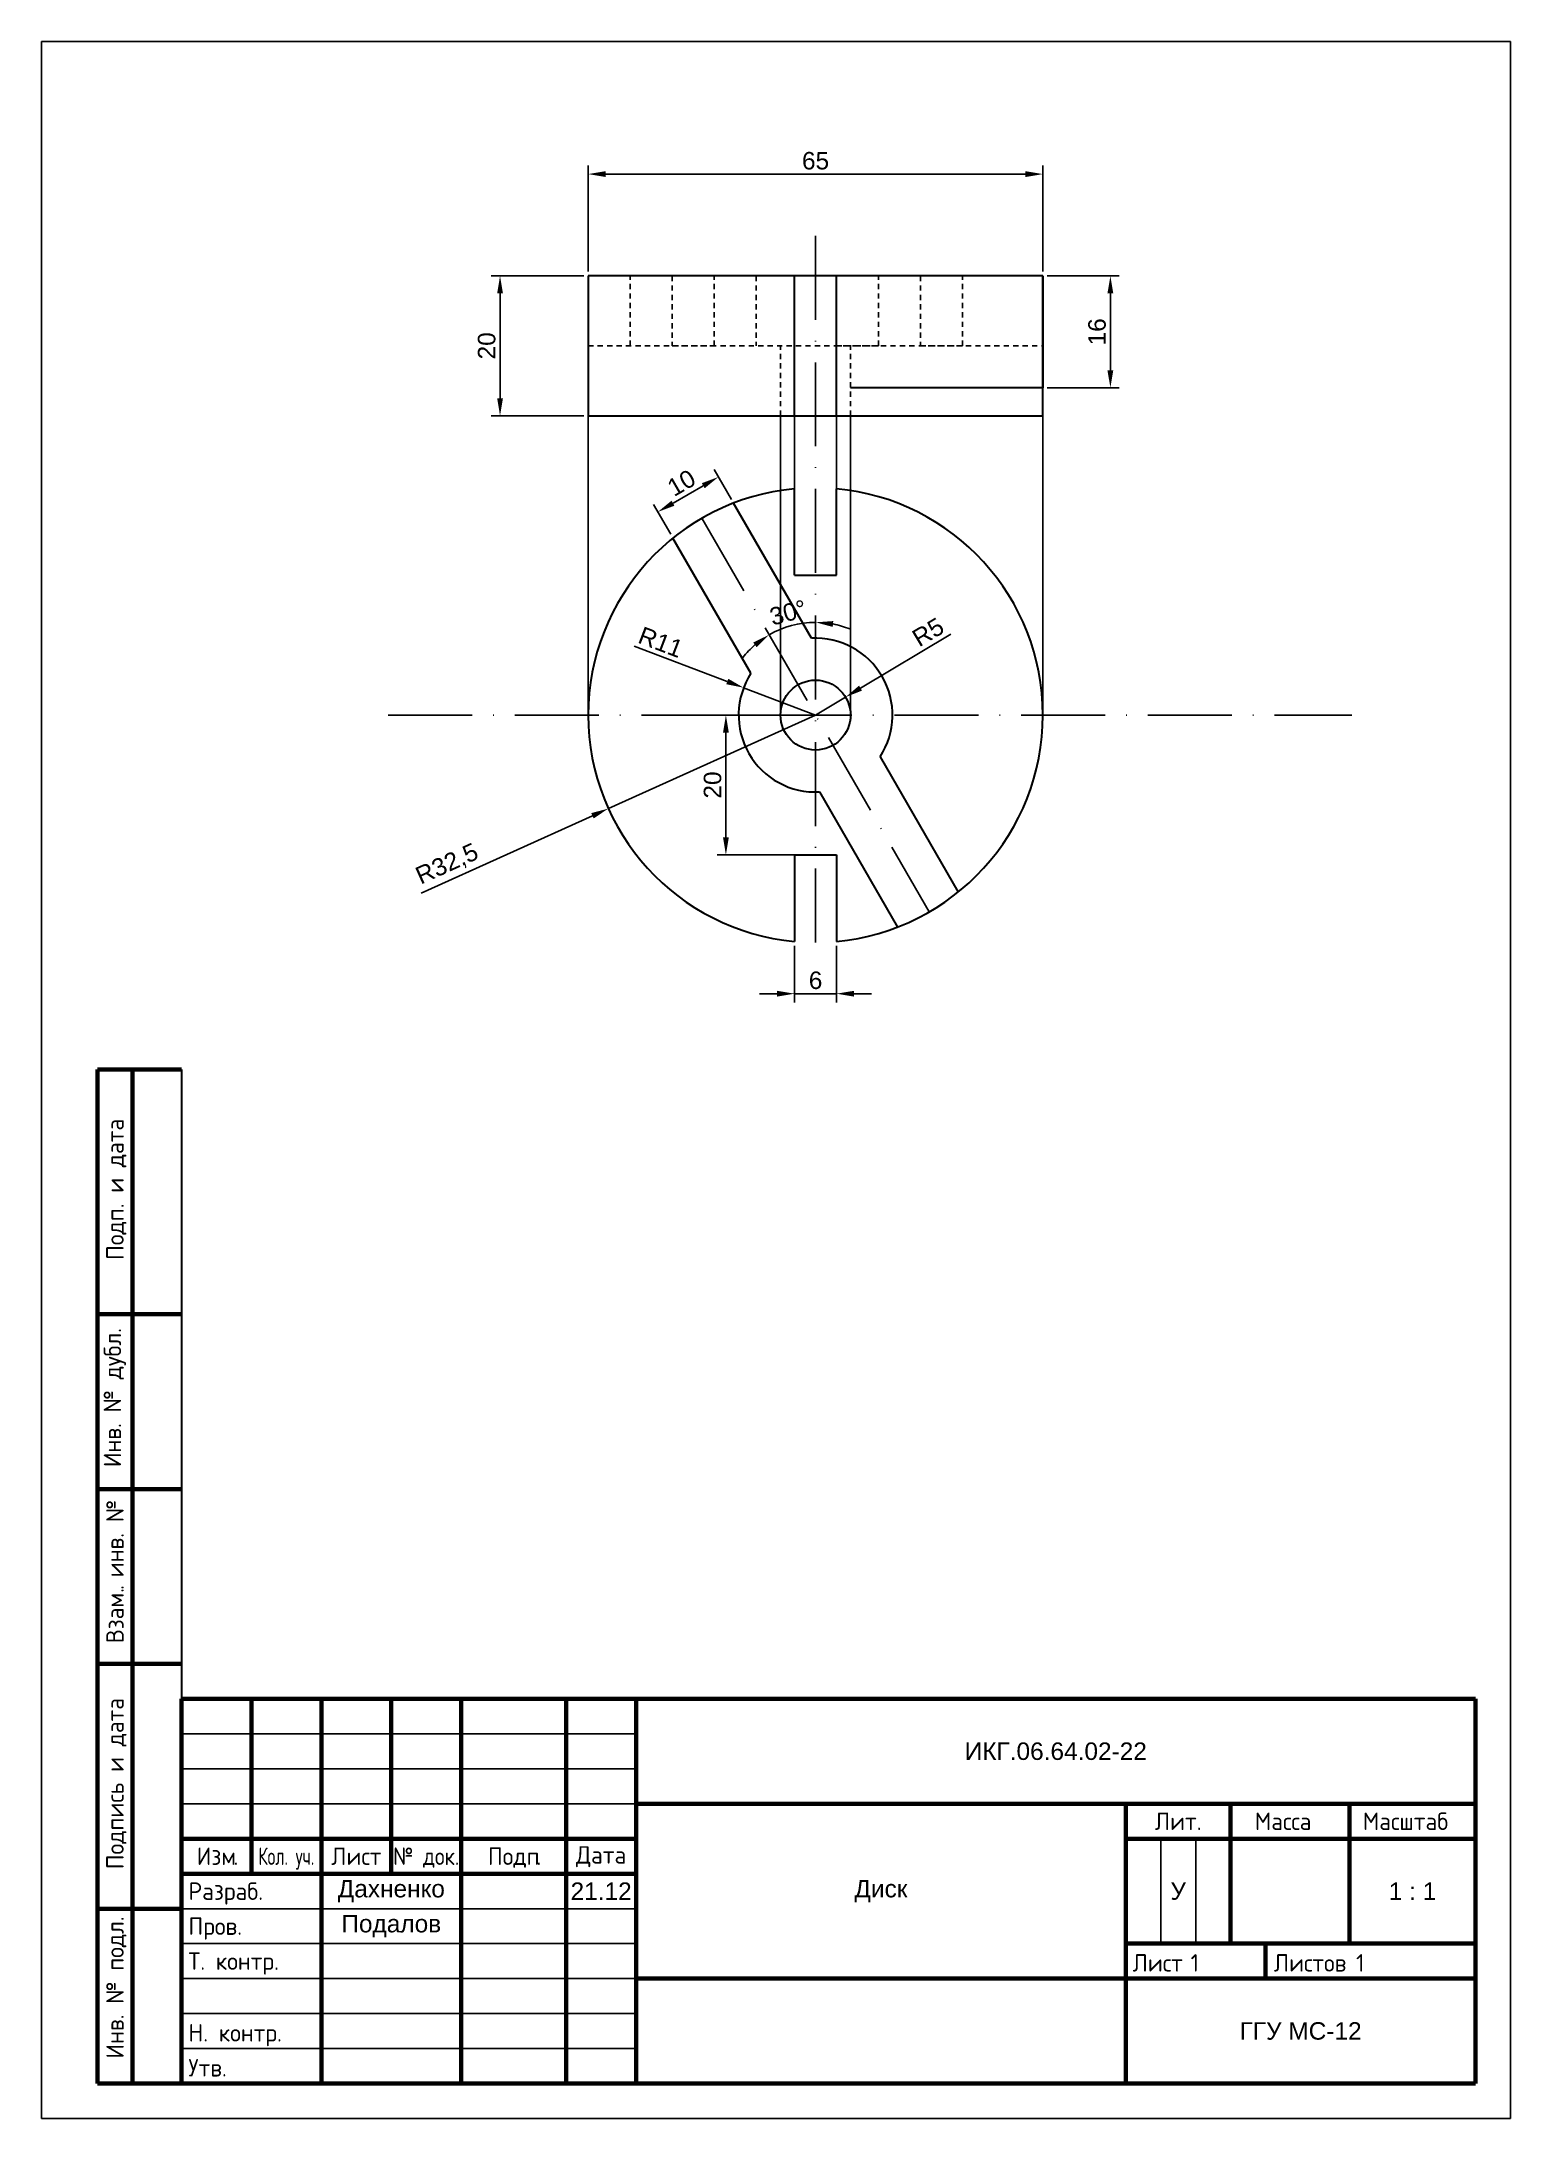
# Model space of a CAD drawing. Header units: millimetres. Extents: x 2342 to 2552, y 1922 to 2219.
import ezdxf
from ezdxf.enums import TextEntityAlignment as Align

# ---------------------------------------------------------------- set-up
doc = ezdxf.new("R2010")
doc.units = ezdxf.units.MM
doc.linetypes.add('ACAD_ISO10W100', pattern=[18, 12, -3, 0, -3])
doc.linetypes.add('JIS_02_0.7', pattern=[1.35, 0.75, -0.6])
doc.layers.add('контур', color=7, linetype='Continuous', lineweight=30)
for name, color, linetype in [('оси', 220, 'ACAD_ISO10W100'), ('размеры', 80, 'Continuous'), ('соединения', 130, 'Continuous'), ('штриховые', 40, 'JIS_02_0.7')]:
    doc.layers.add(name, color=color, linetype=linetype)
doc.styles.add('GOST-2.304_Type-B', font='GOST Common.ttf')
doc.styles.get("Standard").update_dxf_attribs({"font": 'arial.ttf'})
doc.dimstyles.new('ISO-25', dxfattribs={"dimtxt": 2.5, "dimasz": 2.5, "dimexe": 1.25, "dimexo": 0.625, "dimtad": 1, "dimtxsty": 'Standard', "dimcen": 2.5, "dimadec": 0, "dimazin": 0, "dimtfac": 1, "dimtmove": 0, "dimatfit": 3, "dimfxl": 1, "dimarcsym": 0})

# ---------------------------------------------------------------- blocks, each defined once
blk = doc.blocks.new('ACAD_SPDS_TB_18')
at = {"linetype": 'Continuous', "lineweight": 60}
for p, q in [((-12, 145), (0, 145)), ((-12, 145), (-12, 0)), ((-7, 145), (-7, 0)), ((-12, 110), (0, 110)), ((-12, 85), (0, 85)), ((-12, 60), (0, 60)), ((-12, 25), (0, 25)), ((-12, 0), (0, 0))]:
    blk.add_line(p, q, dxfattribs=at)
at = {"linetype": 'Continuous', "lineweight": 30}
blk.add_line((0, 145), (0, 0), dxfattribs=at)
at = {"style": 'GOST-2.304_Type-B'}
for s, p in [('Подп. и дата', (-8.25, 117.77)), ('Инв. № дубл.', (-8.62, 88.14)), ('Взам. инв. №', (-8.25, 62.96)), ('. ', (-8.25, 70.58)), ('Подпись и дата', (-8.25, 30.64)), ('Инв. № подл.', (-8.25, 3.57))]:
    blk.add_text(s, height=2.5, rotation=90, dxfattribs=at).set_placement(p)
for tag, p in [('ПОДП_ДАТА_2', (-3.5, 127.5)), ('ИНВ_Н_ДУБЛ', (-3.65, 97.5)), ('ВЗАМ_ИНВ_Н', (-3.5, 71.94)), ('ПОДП_ДАТА_1', (-3.5, 42.5)), ('ИНВ_НОМ_ПОДЛ', (-3.5, 12.5))]:
    blk.add_attdef(tag, text='', height=2.5, rotation=90, dxfattribs=at).set_placement(p, align=Align.MIDDLE_CENTER)
at = {"style": 'GOST-2.304_Type-B', "flags": 1}
blk.add_attdef('ИДЕНТИФИКАТОР_НАДПИСИ', (-12.12, -11.58), '', height=2.5, dxfattribs=at)
blk = doc.blocks.new('ACAD_SPDS_TB_06')
at = {"linetype": 'Continuous', "lineweight": 60}
for p, q in [((-185, 55), (0, 55)), ((-185, 55), (-185, 0)), ((-175, 55), (-175, 30)), ((-165, 55), (-165, 0)), ((-155, 55), (-155, 30)), ((-145, 55), (-145, 0)), ((-130, 55), (-130, 0)), ((-120, 55), (-120, 0)), ((0, 55), (0, 0)), ((-120, 40), (0, 40)), ((-185, 35), (-120, 35)), ((-185, 30), (-120, 30)), ((-120, 15), (0, 15)), ((-185, 0), (0, 0))]:
    blk.add_line(p, q, dxfattribs=at)
at = {"linetype": 'Continuous', "lineweight": 25}
for p, q in [((-185, 50), (-120, 50)), ((-185, 45), (-120, 45)), ((-185, 25), (-120, 25)), ((-185, 20), (-120, 20)), ((-185, 15), (-120, 15)), ((-185, 10), (-120, 10)), ((-185, 5), (-120, 5))]:
    blk.add_line(p, q, dxfattribs=at)
at = {"lineweight": 25}
blk.add_line((-120, 40), (-185, 40), dxfattribs=at)
at = {"lineweight": 60}
for p, q in [((-50, 40), (-50, 0)), ((-35, 40), (-35, 20)), ((-18, 40), (-18, 20)), ((-50, 35), (0, 35)), ((-50, 20), (0, 20)), ((-30, 20), (-30, 15))]:
    blk.add_line(p, q, dxfattribs=at)
for p, q in [((-45, 35), (-45, 20)), ((-40, 35), (-40, 20)), ((-130, 20), (-120, 20))]:
    blk.add_line(p, q)
at = {"style": 'GOST-2.304_Type-B'}
for s, p in [('Изм', (-180, 31.25)), ('Лист', (-160, 31.25)), ('Подп', (-137.5, 31.25)), ('Дата', (-125, 31.44))]:
    blk.add_text(s, height=2.5, dxfattribs=at).set_placement(p, align=Align.CENTER)
at = {"style": 'GOST-2.304_Type-B', "width": 0.70447}
blk.add_text('Кол. уч.', height=2.5, dxfattribs=at).set_placement((-174, 31.25), (-166, 31.25), align=Align.FIT)
at = {"style": 'GOST-2.304_Type-B', "width": 0.9}
blk.add_text('№ док.', height=2.5, dxfattribs=at).set_placement((-150, 31.25), align=Align.CENTER)
at = {"style": 'GOST-2.304_Type-B'}
for s, p in [('.', (-177.56, 31.25)), ('.', (-134.25, 31.25)), ('Разраб.', (-184, 26.25)), ('Пров.', (-184, 21.25)), ('Т. контр.', (-184, 16.25)), ('Лист', (-49.02, 16)), ('Листов', (-28.83, 16)), ('Н. контр.', (-184, 6)), ('Утв.', (-184, 1))]:
    blk.add_text(s, height=2.5, dxfattribs=at).set_placement(p)
at = {"linetype": 'Continuous', "char_height": 2.5, "attachment_point": 5, "style": 'GOST-2.304_Type-B'}
for s, insert, width in [('Лит.', (-42.5, 37.5), 14), ('Масса', (-27.5, 37.5), 14), ('Масштаб', (-10, 37.5), 19)]:
    blk.add_mtext(s, dxfattribs=dict(at, insert=insert, width=width))
at = {"style": 'GOST-2.304_Type-B'}
for tag, p, flags in [('ИДЕНТИФИКАТОР_НАДПИСИ', (-185.34, 60.88), 1), ('ЛИСТ', (-40.73, 16), 8), ('ЛИСТОВ', (-17.07, 16), 8)]:
    blk.add_attdef(tag, p, '', height=2.5, dxfattribs=dict(at, flags=flags))
at = {"style": 'GOST-2.304_Type-B', "flags": 8}
for tag, p in [('ИЗМ_4', (-180, 51)), ('ИЗМ_4_КОЛ_УЧ', (-170, 51)), ('ИЗМ_4_ЛИСТ', (-160, 51)), ('ИЗМ_4_N_ДОК', (-150, 51)), ('ИЗМ_4_ДАТА', (-125, 51)), ('ИЗМ_3', (-180, 46)), ('ИЗМ_3_КОЛ_УЧ', (-170, 46)), ('ИЗМ_3_ЛИСТ', (-160, 46)), ('ИЗМ_3_N_ДОК', (-150, 46)), ('ИЗМ_3_ДАТА', (-125, 46)), ('ИЗМ_2', (-180, 41)), ('ИЗМ_2_КОЛ_УЧ', (-170, 41)), ('ИЗМ_2_ЛИСТ', (-160, 41)), ('ИЗМ_2_N_ДОК', (-150, 41)), ('ИЗМ_2_ДАТА', (-125, 41)), ('ИЗМ_1', (-180, 36)), ('ИЗМ_1_КОЛ_УЧ', (-170, 36)), ('ИЗМ_1_ЛИСТ', (-160, 36)), ('ИЗМ_1_N_ДОК', (-150, 36)), ('ИЗМ_1_ДАТА', (-125, 36)), ('РАЗРАБ_ФИО', (-155, 26)), ('РАЗРАБ_ДАТА', (-125, 26)), ('ПРОВ_ФИО', (-155, 21)), ('ПРОВ_ДАТА', (-125, 21)), ('ТКОНТР_ФИО', (-155, 16)), ('ТКОНТР_ДАТА', (-125, 16)), ('ДОЛЖНОСТЬ_1', (-175, 11)), ('ДОЛЖНОСТЬ_1_ФИО', (-155, 11)), ('ДОЛЖНОСТЬ_1_ДАТА', (-125, 11)), ('НКОНТР_ФИО', (-155, 6)), ('НКОНТР_ДАТА', (-125, 6)), ('УТВ_ФИО', (-155, 1)), ('УТВ_ДАТА', (-125, 1))]:
    blk.add_attdef(tag, text='', height=2.5, dxfattribs=at).set_placement(p, align=Align.CENTER)
at = {"style": 'GOST-2.304_Type-B'}
blk.add_attdef('ОБОЗНАЧЕНИЕ_ДОКУМЕНТА', text='', height=5, dxfattribs=at).set_placement((-60, 47.5), align=Align.MIDDLE_CENTER)
at = {"lineweight": 30, "flags": 104}
for tag, p in [('НАИМЕНОВАНИЕ_ДОКУМЕНТА', (-85, 27.5)), ('ОБОЗНАЧЕНИЕ_МАТЕРИАЛА', (-85, 7.5)), ('НАИМЕНОВАНИЕ_ПРЕДПРИЯТИЯ', (-25, 7.5))]:
    blk.add_attdef(tag, text='', height=3.5, dxfattribs=at).set_placement(p, align=Align.MIDDLE_CENTER)
at = {"style": 'GOST-2.304_Type-B', "flags": 8}
for tag, p in [('Л1', (-47.5, 27.5)), ('Л2', (-42.5, 27.5)), ('Л3', (-37.5, 27.5)), ('МАССА', (-26.5, 27.5)), ('МАСШТАБ', (-9, 27.5))]:
    blk.add_attdef(tag, text='', height=2.5, dxfattribs=at).set_placement(p, align=Align.MIDDLE_CENTER)
blk = doc.blocks.new('*D23')
at = {"layer": 'Defpoints', "color": 0, "transparency": 16777216}
for p in [(2449.19, 2090.08), (2455.19, 2090.08), (2455.19, 2082.6)]:
    blk.add_point(p, dxfattribs=at)
at = {"layer": 'размеры', "color": 0, "lineweight": -2, "transparency": 16777216}
for p, q in [((2449.19, 2089.45), (2449.19, 2081.35)), ((2455.19, 2089.45), (2455.19, 2081.35)), ((2446.69, 2082.6), (2444.19, 2082.6)), ((2449.19, 2082.6), (2455.19, 2082.6)), ((2457.69, 2082.6), (2460.19, 2082.6))]:
    blk.add_line(p, q, dxfattribs=at)
at = {"layer": 'размеры', "color": 0, "transparency": 16777216}
for points in [[(2446.69, 2083.01), (2446.69, 2082.18), (2449.19, 2082.6)], [(2457.69, 2083.01), (2457.69, 2082.18), (2455.19, 2082.6)]]:
    blk.add_solid(points, dxfattribs=at)
at = {"layer": 'размеры', "color": 0, "transparency": 16777216, "insert": (2452.19, 2084.5), "char_height": 2.5, "attachment_point": 5}
blk.add_mtext('6', dxfattribs=at)
blk = doc.blocks.new('*D24')
at = {"layer": 'Defpoints', "color": 0, "transparency": 16777216}
for p in [(2452.19, 2122.44), (2422.57, 2109.07)]:
    blk.add_point(p, dxfattribs=at)
at = {"layer": 'размеры', "color": 0, "lineweight": -2, "transparency": 16777216}
for p, q in [((2452.19, 2122.44), (2422.57, 2109.07)), ((2395.81, 2096.99), (2420.29, 2108.04))]:
    blk.add_line(p, q, dxfattribs=at)
at = {"layer": 'размеры', "color": 0, "transparency": 16777216}
blk.add_solid([(2420.12, 2108.42), (2420.46, 2107.66), (2422.57, 2109.07)], dxfattribs=at)
at = {"layer": 'размеры', "color": 0, "transparency": 16777216, "insert": (2399.56, 2101.02), "char_height": 2.5, "attachment_point": 5, "rotation": 24.2932}
blk.add_mtext('R32,5', dxfattribs=at)
blk = doc.blocks.new('*D25')
at = {"layer": 'Defpoints', "color": 0, "transparency": 16777216}
for p in [(2441.91, 2126.35), (2452.19, 2122.44)]:
    blk.add_point(p, dxfattribs=at)
at = {"layer": 'размеры', "color": 0, "lineweight": -2, "transparency": 16777216}
for p, q in [((2426.24, 2132.31), (2439.57, 2127.24)), ((2452.19, 2122.44), (2441.91, 2126.35))]:
    blk.add_line(p, q, dxfattribs=at)
at = {"layer": 'размеры', "color": 0, "transparency": 16777216}
blk.add_solid([(2439.72, 2127.63), (2439.42, 2126.85), (2441.91, 2126.35)], dxfattribs=at)
at = {"layer": 'размеры', "color": 0, "transparency": 16777216, "insert": (2430.06, 2132.87), "char_height": 2.5, "attachment_point": 5, "rotation": 339.1616}
blk.add_mtext('R11', dxfattribs=at)
blk = doc.blocks.new('*D26')
at = {"layer": 'Defpoints', "color": 0, "transparency": 16777216}
for p in [(2456.48, 2125.01), (2452.19, 2122.44)]:
    blk.add_point(p, dxfattribs=at)
at = {"layer": 'размеры', "color": 0, "lineweight": -2, "transparency": 16777216}
for p, q in [((2471.53, 2134.03), (2458.62, 2126.3)), ((2452.19, 2122.44), (2456.48, 2125.01))]:
    blk.add_line(p, q, dxfattribs=at)
at = {"layer": 'размеры', "color": 0, "transparency": 16777216}
blk.add_solid([(2458.41, 2126.65), (2458.83, 2125.94), (2456.48, 2125.01)], dxfattribs=at)
at = {"layer": 'размеры', "color": 0, "transparency": 16777216, "insert": (2468.28, 2134.3), "char_height": 2.5, "attachment_point": 5, "rotation": 30.9446}
blk.add_mtext('R5', dxfattribs=at)
blk = doc.blocks.new('*D27')
at = {"layer": 'Defpoints', "color": 0, "transparency": 16777216}
for p in [(2419.69, 2185.24), (2407.08, 2165.24), (2419.69, 2165.24)]:
    blk.add_point(p, dxfattribs=at)
at = {"layer": 'размеры', "color": 0, "lineweight": -2, "transparency": 16777216}
for p, q in [((2419.06, 2185.24), (2405.83, 2185.24)), ((2407.08, 2182.74), (2407.08, 2167.74)), ((2419.06, 2165.24), (2405.83, 2165.24))]:
    blk.add_line(p, q, dxfattribs=at)
at = {"layer": 'размеры', "color": 0, "transparency": 16777216}
for points in [[(2406.67, 2182.74), (2407.5, 2182.74), (2407.08, 2185.24)], [(2406.67, 2167.74), (2407.5, 2167.74), (2407.08, 2165.24)]]:
    blk.add_solid(points, dxfattribs=at)
at = {"layer": 'размеры', "color": 0, "transparency": 16777216, "insert": (2405.18, 2175.24), "char_height": 2.5, "attachment_point": 5, "rotation": 90}
blk.add_mtext('20', dxfattribs=at)
blk = doc.blocks.new('*D28')
at = {"layer": 'Defpoints', "color": 0, "transparency": 16777216}
for p in [(2484.69, 2199.8), (2419.69, 2185.24), (2484.69, 2185.24)]:
    blk.add_point(p, dxfattribs=at)
at = {"layer": 'размеры', "color": 0, "lineweight": -2, "transparency": 16777216}
for p, q in [((2419.69, 2185.87), (2419.69, 2201.05)), ((2484.69, 2185.87), (2484.69, 2201.05)), ((2422.19, 2199.8), (2482.19, 2199.8))]:
    blk.add_line(p, q, dxfattribs=at)
at = {"layer": 'размеры', "color": 0, "transparency": 16777216}
for points in [[(2422.19, 2200.22), (2422.19, 2199.38), (2419.69, 2199.8)], [(2482.19, 2200.22), (2482.19, 2199.38), (2484.69, 2199.8)]]:
    blk.add_solid(points, dxfattribs=at)
at = {"layer": 'размеры', "color": 0, "transparency": 16777216, "insert": (2452.19, 2201.7), "char_height": 2.5, "attachment_point": 5}
blk.add_mtext('65', dxfattribs=at)
blk = doc.blocks.new('*D29')
at = {"layer": 'Defpoints', "color": 0, "transparency": 16777216}
for p in [(2484.69, 2185.24), (2484.69, 2169.24), (2494.34, 2169.24)]:
    blk.add_point(p, dxfattribs=at)
at = {"layer": 'размеры', "color": 0, "lineweight": -2, "transparency": 16777216}
for p, q in [((2485.31, 2185.24), (2495.59, 2185.24)), ((2494.34, 2182.74), (2494.34, 2171.74)), ((2485.31, 2169.24), (2495.59, 2169.24))]:
    blk.add_line(p, q, dxfattribs=at)
at = {"layer": 'размеры', "color": 0, "transparency": 16777216}
for points in [[(2493.92, 2182.74), (2494.75, 2182.74), (2494.34, 2185.24)], [(2493.92, 2171.74), (2494.75, 2171.74), (2494.34, 2169.24)]]:
    blk.add_solid(points, dxfattribs=at)
at = {"layer": 'размеры', "color": 0, "transparency": 16777216, "insert": (2492.44, 2177.24), "char_height": 2.5, "attachment_point": 5, "rotation": 90}
blk.add_mtext('16', dxfattribs=at)
blk = doc.blocks.new('*D30')
at = {"layer": 'Defpoints', "color": 0, "transparency": 16777216}
for p in [(2438.3, 2156.49), (2440.46, 2152.75), (2431.8, 2147.75)]:
    blk.add_point(p, dxfattribs=at)
at = {"layer": 'размеры', "color": 0, "lineweight": -2, "transparency": 16777216}
for p, q in [((2440.15, 2153.29), (2437.68, 2157.57)), ((2431.81, 2152.74), (2436.14, 2155.24)), ((2431.49, 2148.29), (2429.02, 2152.57))]:
    blk.add_line(p, q, dxfattribs=at)
at = {"layer": 'размеры', "color": 0, "transparency": 16777216}
for points in [[(2435.93, 2155.6), (2436.34, 2154.88), (2438.3, 2156.49)], [(2431.6, 2153.1), (2432.01, 2152.38), (2429.64, 2151.49)]]:
    blk.add_solid(points, dxfattribs=at)
at = {"layer": 'размеры', "color": 0, "transparency": 16777216, "insert": (2433.02, 2155.64), "char_height": 2.5, "attachment_point": 5, "rotation": 30}
blk.add_mtext('10', dxfattribs=at)
blk = doc.blocks.new('*D31')
at = {"layer": 'Defpoints', "color": 0, "transparency": 16777216}
for p in [(2452.19, 2190.98), (2435.94, 2150.59), (2449.88, 2135.5), (2468.44, 2094.29), (2452.19, 2089.94)]:
    blk.add_point(p, dxfattribs=at)
at = {"layer": 'размеры', "color": 0, "lineweight": -2, "transparency": 16777216}
for start, end in [(90, 120), (68.3712, 79.1856), (130.8144, 141.6288)]:
    blk.add_arc((2452.19, 2122.44), 13.26, start, end, dxfattribs=at)
at = {"layer": 'размеры', "color": 0, "transparency": 16777216}
for points in [[(2454.64, 2135.05), (2454.72, 2135.88), (2452.19, 2135.7)], [(2443.28, 2132.82), (2443.76, 2132.14), (2445.56, 2133.93)]]:
    blk.add_solid(points, dxfattribs=at)
at = {"layer": 'размеры', "color": 0, "transparency": 16777216, "insert": (2448.26, 2137.09), "char_height": 2.5, "attachment_point": 5, "rotation": 15}
blk.add_mtext('30°', dxfattribs=at)
blk = doc.blocks.new('*D32')
at = {"layer": 'Defpoints', "color": 0, "transparency": 16777216}
for p in [(2452.19, 2122.44), (2439.37, 2102.44), (2452.19, 2102.44)]:
    blk.add_point(p, dxfattribs=at)
at = {"layer": 'размеры', "color": 0, "lineweight": -2, "transparency": 16777216}
for p, q in [((2451.56, 2122.44), (2438.12, 2122.44)), ((2439.37, 2119.94), (2439.37, 2104.94)), ((2451.56, 2102.44), (2438.12, 2102.44))]:
    blk.add_line(p, q, dxfattribs=at)
at = {"layer": 'размеры', "color": 0, "transparency": 16777216}
for points in [[(2438.96, 2119.94), (2439.79, 2119.94), (2439.37, 2122.44)], [(2438.96, 2104.94), (2439.79, 2104.94), (2439.37, 2102.44)]]:
    blk.add_solid(points, dxfattribs=at)
at = {"layer": 'размеры', "color": 0, "transparency": 16777216, "insert": (2437.47, 2112.44), "char_height": 2.5, "attachment_point": 5, "rotation": 90}
blk.add_mtext('20', dxfattribs=at)

msp = doc.modelspace()

# ---------------------------------------------------------------- linework, layer by layer
for p, q in [((2449.188, 2154.801), (2449.188, 2165.241)), ((2455.188, 2154.801), (2455.188, 2165.241))]:
    msp.add_line(p, q)
msp.add_lwpolyline([(2341.533, 1921.756), (2341.533, 2218.756), (2551.533, 2218.756), (2551.533, 1921.756), (2341.533, 1921.756)])
at = {"layer": 'контур'}
for p, q in [((2484.688, 2185.241), (2419.688, 2185.241)), ((2419.688, 2185.241), (2419.688, 2165.241)), ((2449.188, 2165.241), (2449.188, 2185.241)), ((2455.188, 2165.241), (2455.188, 2185.241)), ((2484.688, 2165.241), (2484.688, 2185.241)), ((2484.688, 2185.241), (2484.688, 2169.241)), ((2484.688, 2169.241), (2457.188, 2169.241)), ((2419.688, 2165.241), (2484.688, 2165.241)), ((2449.188, 2142.44), (2449.188, 2154.801)), ((2455.188, 2142.44), (2455.188, 2154.801)), ((2451.619, 2133.425), (2440.461, 2152.751)), ((2442.959, 2128.425), (2431.801, 2147.751)), ((2449.188, 2142.44), (2455.188, 2142.44)), ((2461.417, 2116.455), (2472.574, 2097.129)), ((2452.756, 2111.455), (2463.914, 2092.129)), ((2449.188, 2102.44), (2449.188, 2090.079)), ((2449.188, 2102.44), (2455.188, 2102.44)), ((2455.188, 2102.44), (2455.188, 2090.079))]:
    msp.add_line(p, q, dxfattribs=at)
msp.add_circle((2452.188, 2122.44), 5, dxfattribs=at)
for radius, start, end in [(32.5, 95.29638, 264.70362), (32.5, 275.29638, 84.70362), (11, 327.03569, 92.96431), (11, 147.03569, 272.96431)]:
    msp.add_arc((2452.188, 2122.44), radius, start, end, dxfattribs=at)
at = {"layer": 'оси'}
for p, q in [((2452.188, 2190.977), (2452.188, 2089.94)), ((2435.938, 2150.586), (2468.438, 2094.294)), ((2391.087, 2122.44), (2528.848, 2122.44))]:
    msp.add_line(p, q, dxfattribs=at)
at = {"layer": 'соединения'}
for p, q in [((2419.688, 2165.241), (2419.688, 2122.44)), ((2447.188, 2122.44), (2447.188, 2165.241)), ((2457.188, 2122.44), (2457.188, 2165.241)), ((2484.688, 2165.241), (2484.688, 2122.44))]:
    msp.add_line(p, q, dxfattribs=at)
at = {"layer": 'штриховые'}
for p, q in [((2419.688, 2185.241), (2419.688, 2175.241)), ((2425.688, 2175.241), (2425.688, 2185.241)), ((2425.688, 2185.241), (2431.688, 2185.241)), ((2431.688, 2185.241), (2431.688, 2175.241)), ((2437.688, 2175.241), (2437.688, 2185.241)), ((2437.688, 2185.241), (2443.688, 2185.241)), ((2443.688, 2185.241), (2443.688, 2175.241)), ((2461.188, 2175.241), (2461.188, 2185.241)), ((2467.188, 2185.241), (2467.188, 2175.241)), ((2473.188, 2175.241), (2473.188, 2185.241)), ((2419.688, 2175.241), (2484.688, 2175.241)), ((2419.688, 2175.241), (2425.688, 2175.241)), ((2431.688, 2175.241), (2437.688, 2175.241)), ((2447.188, 2165.241), (2447.188, 2175.241)), ((2455.188, 2175.241), (2461.188, 2175.241)), ((2457.188, 2165.241), (2457.188, 2175.241)), ((2467.188, 2175.241), (2473.188, 2175.241))]:
    msp.add_line(p, q, dxfattribs=at)

# ---------------------------------------------------------------- block references
msp.add_blockref('ACAD_SPDS_TB_18', (2361.533, 1926.756))
ref = msp.add_blockref('ACAD_SPDS_TB_06', (2546.533, 1926.756))
ref.add_attrib('ЛИСТ', '1', (2505.808, 1942.756), dxfattribs={"height": 2.5, "style": 'GOST-2.304_Type-B'})
ref.add_attrib('ЛИСТОВ', '1', (2529.463, 1942.756), dxfattribs={"height": 2.5, "style": 'GOST-2.304_Type-B'})

# ---------------------------------------------------------------- texts
at = {"char_height": 2.5, "attachment_point": 5}
for s, width, insert in [('ИКГ.06.64.02-22', 120, (2486.533, 1974.256)), ('Дахненко', 20, (2391.533, 1954.256)), ('21.12', 10, (2421.533, 1954.256)), ('Диск', 70, (2461.533, 1954.256)), ('У', 5, (2504.033, 1954.256)), ('1 : 1', 18, (2537.533, 1954.256)), ('Подалов', 20, (2391.533, 1949.256)), ('ГГУ МС-12', 50, (2521.533, 1934.256))]:
    msp.add_mtext_dynamic_manual_height_columns(s, width=width, gutter_width=12.5, heights=[0], dxfattribs=dict(at, insert=insert))

# ---------------------------------------------------------------- dimensions: what is measured, and where the dimension line sits
at = {"layer": 'размеры'}
for base, p1, p2, picture, middle in [((2484.688, 2199.8), (2419.688, 2185.241), (2484.688, 2185.241), '*D28', (2452.188, 2201.702)), ((2455.188, 2082.596), (2449.188, 2090.079), (2455.188, 2090.079), '*D23', (2452.188, 2084.497))]:
    dim = msp.add_linear_dim(base=base, p1=p1, p2=p2, dimstyle='ISO-25', dxfattribs=at)
    dim.commit()
    dim.dimension.update_dxf_attribs({"geometry": picture, "text_midpoint": middle})
dim = msp.add_angular_dim_2l(base=(2449.884, 2135.503), line1=((2435.938, 2150.586), (2468.438, 2094.294)), line2=((2452.188, 2190.977), (2452.188, 2089.94)), dimstyle='ISO-25', dxfattribs=at)
dim.commit()
dim.dimension.update_dxf_attribs({"geometry": '*D31', "text_midpoint": (2448.262, 2137.09)})
for base, p1, p2, picture, middle in [((2407.085, 2165.241), (2419.688, 2185.241), (2419.688, 2165.241), '*D27', (2405.183, 2175.241)), ((2494.337, 2169.241), (2484.688, 2185.241), (2484.688, 2169.241), '*D29', (2492.435, 2177.241)), ((2439.373, 2102.44), (2452.188, 2122.44), (2452.188, 2102.44), '*D32', (2437.472, 2112.44))]:
    dim = msp.add_linear_dim(base=base, p1=p1, p2=p2, angle=90, dimstyle='ISO-25', dxfattribs=at)
    dim.commit()
    dim.dimension.update_dxf_attribs({"geometry": picture, "text_midpoint": middle})
dim = msp.add_aligned_dim(p1=(2431.801, 2147.751), p2=(2440.461, 2152.751), distance=4.32, dimstyle='ISO-25', dxfattribs=at)
dim.commit()
dim.dimension.update_dxf_attribs({"geometry": '*D30', "text_midpoint": (2433.02, 2155.639)})
for mpoint, picture, middle in [((2441.907, 2126.353), '*D25', (2429.394, 2131.116)), ((2456.476, 2125.011), '*D26', (2469.252, 2132.671)), ((2422.565, 2109.069), '*D24', (2400.435, 2099.08))]:
    dim = msp.add_radius_dim(center=(2452.188, 2122.44), mpoint=mpoint, dimstyle='ISO-25', dxfattribs=at)
    dim.commit()
    dim.dimension.update_dxf_attribs({"geometry": picture, "text_midpoint": middle, "dimtype": 164})

doc.saveas('drawing.dxf')
